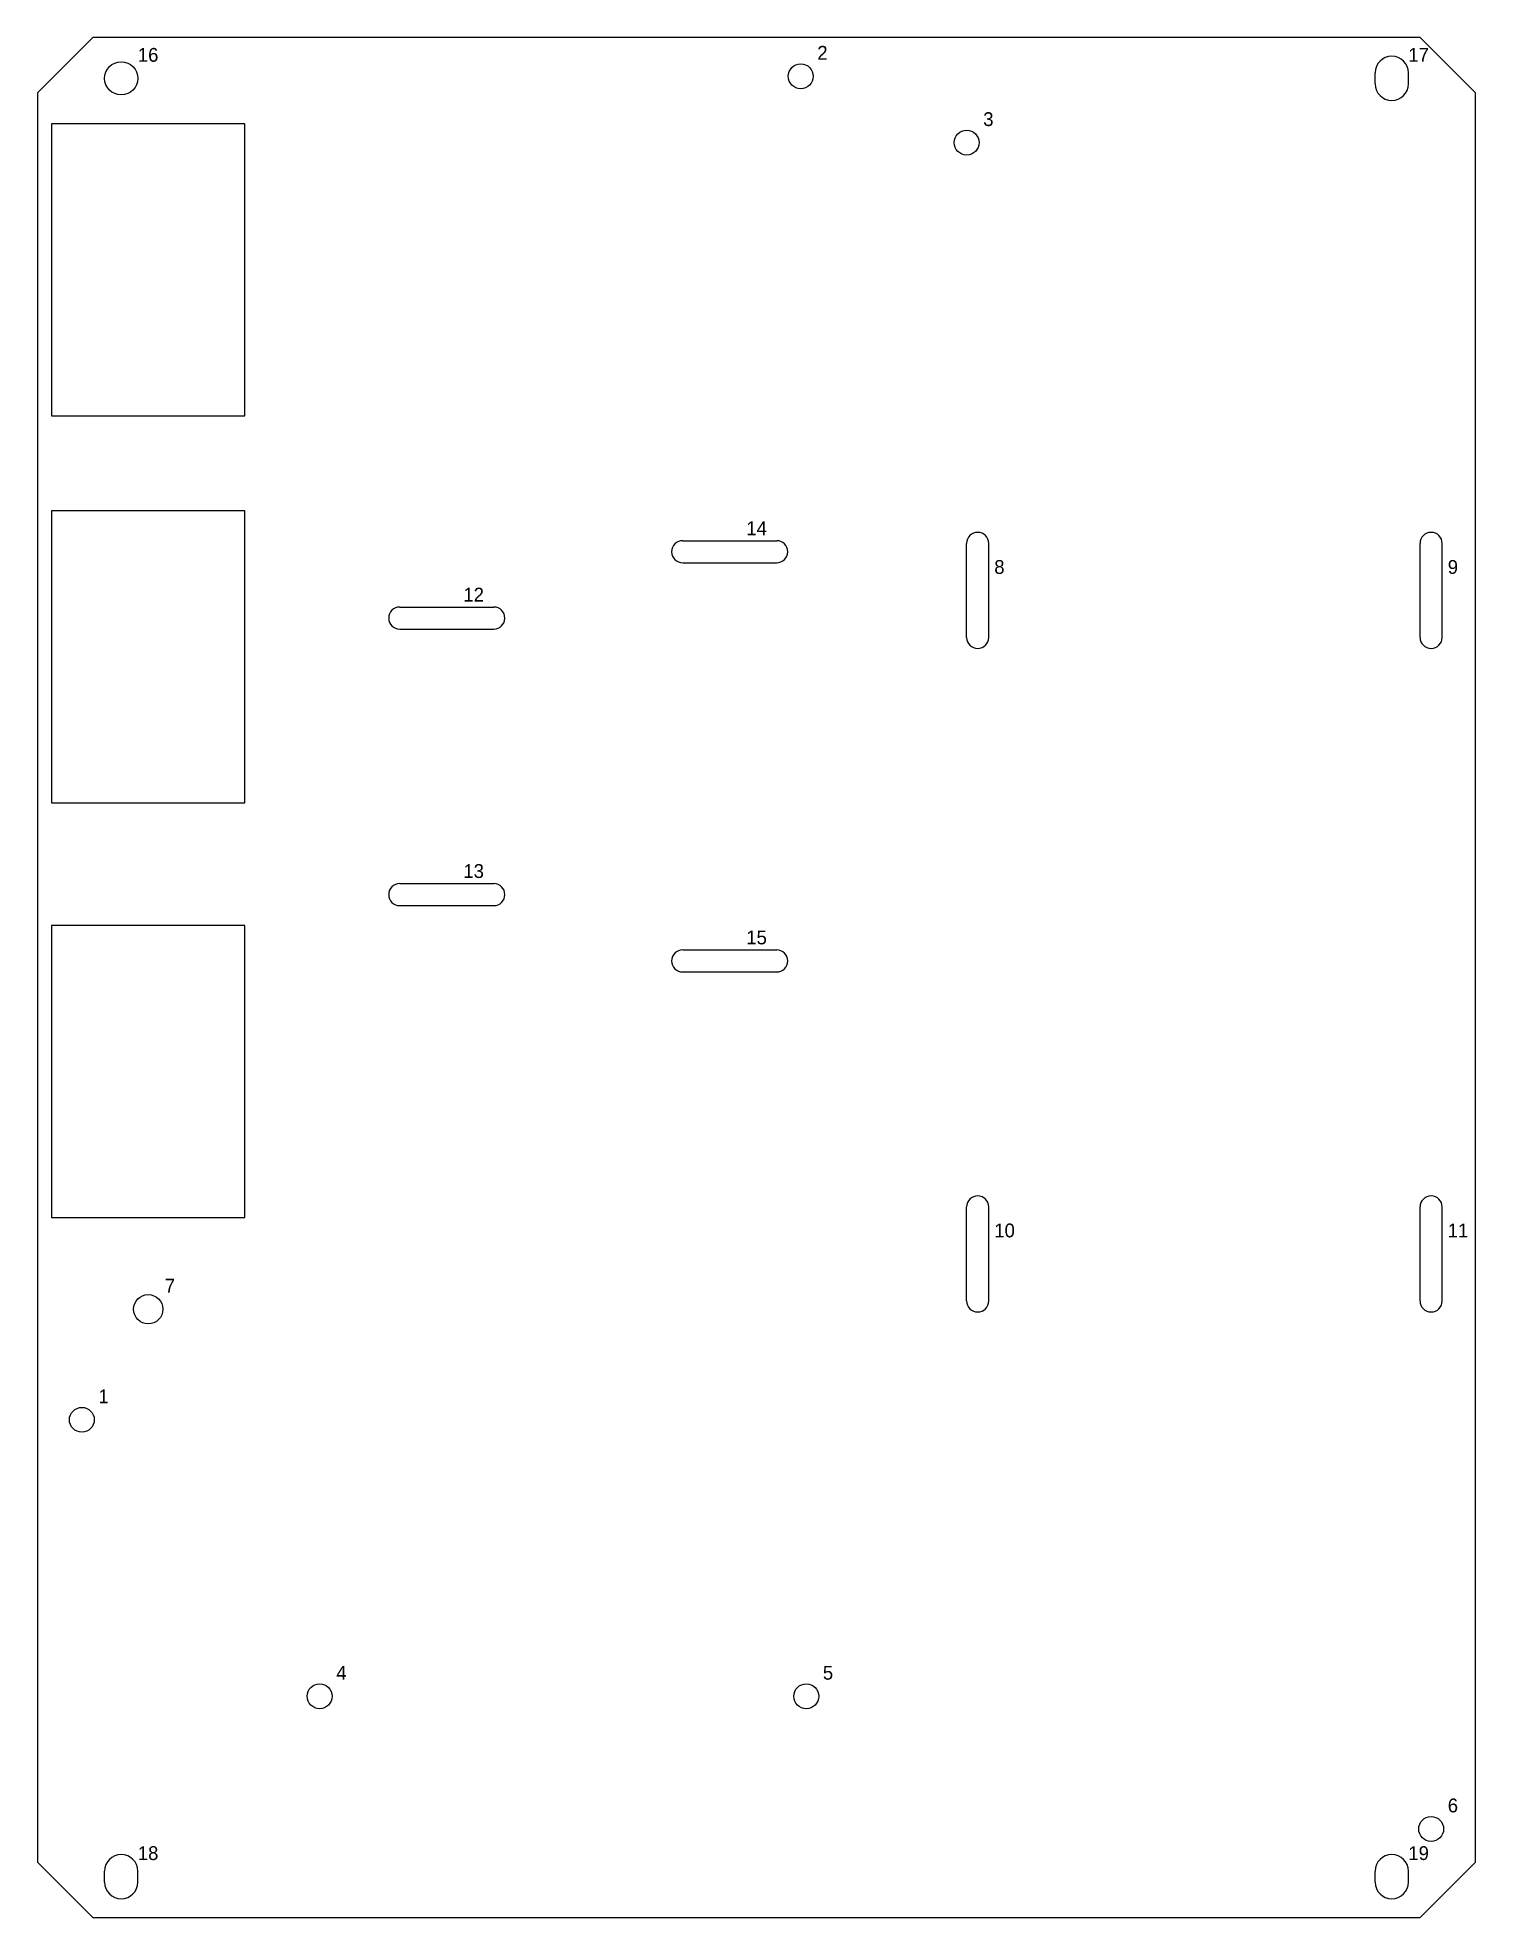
# Model space of a CAD drawing. Header units: millimetres. Extents: x -130 to 130, y -170 to 170.
import ezdxf

# ---------------------------------------------------------------- set-up
doc = ezdxf.new("R2010")
doc.units = ezdxf.units.MM
for name, color, linetype in [('CUT', 7, 'Continuous'), ('REFERENCE', 4, 'Continuous'), ('TEXT', 2, 'Continuous')]:
    doc.layers.add(name, color=color, linetype=linetype)

msp = doc.modelspace()

# ---------------------------------------------------------------- linework, layer by layer
at = {"layer": 'CUT'}
for p, q in [((111.875, 161.625), (111.875, 163.625)), ((117.875, 161.625), (117.875, 163.625)), ((-13.35, 79), (3.65, 79)), ((38, 61.5), (38, 78.5)), ((42, 61.5), (42, 78.5)), ((120, 61.5), (120, 78.5)), ((124, 61.5), (124, 78.5)), ((-13.35, 75), (3.65, 75)), ((-64.5, 67), (-47.5, 67)), ((-64.5, 63), (-47.5, 63)), ((-64.5, 17), (-47.5, 17)), ((-64.5, 13), (-47.5, 13)), ((-13.35, 5), (3.65, 5)), ((-13.35, 1), (3.65, 1)), ((38, -58.5), (38, -41.5)), ((42, -58.5), (42, -41.5)), ((120, -58.5), (120, -41.5)), ((124, -58.5), (124, -41.5)), ((-117.875, -163.625), (-117.875, -161.625)), ((-111.875, -163.625), (-111.875, -161.625)), ((111.875, -163.625), (111.875, -161.625)), ((117.875, -163.625), (117.875, -161.625))]:
    msp.add_line(p, q, dxfattribs=at)
msp.add_lwpolyline([(-120, -170), (120, -170), (130, -160), (130, 160), (120, 170), (-120, 170), (-130, 160), (-130, -160)], close=True, dxfattribs=at)
for centre, radius in [((-114.875, 162.625), 3), ((8, 163), 2.25), ((38, 151), 2.25), ((-110, -60), 2.65), ((-122, -80), 2.25), ((-79, -130), 2.25), ((9, -130), 2.25), ((122, -154), 2.25)]:
    msp.add_circle(centre, radius, dxfattribs=at)
for centre, radius, start, end in [((114.875, 163.625), 3, 0, 180), ((114.875, 161.625), 3, 180, 360), ((-13.35, 77), 2, 90, 270), ((3.65, 77), 2, 270, 90), ((40, 78.5), 2, 0, 180), ((122, 78.5), 2, 0, 180), ((-64.5, 65), 2, 90, 270), ((-47.5, 65), 2, 270, 90), ((40, 61.5), 2, 180, 360), ((122, 61.5), 2, 180, 360), ((-64.5, 15), 2, 90, 270), ((-47.5, 15), 2, 270, 90), ((-13.35, 3), 2, 90, 270), ((3.65, 3), 2, 270, 90), ((40, -41.5), 2, 0, 180), ((122, -41.5), 2, 0, 180), ((40, -58.5), 2, 180, 360), ((122, -58.5), 2, 180, 360), ((-114.875, -161.625), 3, 0, 180), ((114.875, -161.625), 3, 0, 180), ((-114.875, -163.625), 3, 180, 360), ((114.875, -163.625), 3, 180, 360)]:
    msp.add_arc(centre, radius, start, end, dxfattribs=at)
at = {"layer": 'REFERENCE'}
for points in [[(-127.5, 101.6), (-92.5, 101.6), (-92.5, 154.4), (-127.5, 154.4)], [(-127.5, 31.6), (-92.5, 31.6), (-92.5, 84.4), (-127.5, 84.4)], [(-127.5, -43.4), (-92.5, -43.4), (-92.5, 9.4), (-127.5, 9.4)]]:
    msp.add_lwpolyline(points, close=True, dxfattribs=at)

# ---------------------------------------------------------------- texts
at = {"layer": 'TEXT'}
for s, p in [('16', (-111.875, 165.625)), ('2', (11, 166)), ('17', (117.875, 165.625)), ('3', (41, 154)), ('14', (-1.85, 80)), ('8', (43, 73)), ('9', (125, 73)), ('12', (-53, 68)), ('13', (-53, 18)), ('15', (-1.85, 6)), ('10', (43, -47)), ('11', (125, -47)), ('7', (-107, -57)), ('1', (-119, -77)), ('4', (-76, -127)), ('5', (12, -127)), ('6', (125, -151)), ('18', (-111.875, -159.625)), ('19', (117.875, -159.625))]:
    msp.add_text(s, height=2.5, dxfattribs=at).set_placement(p)

doc.saveas('drawing.dxf')
